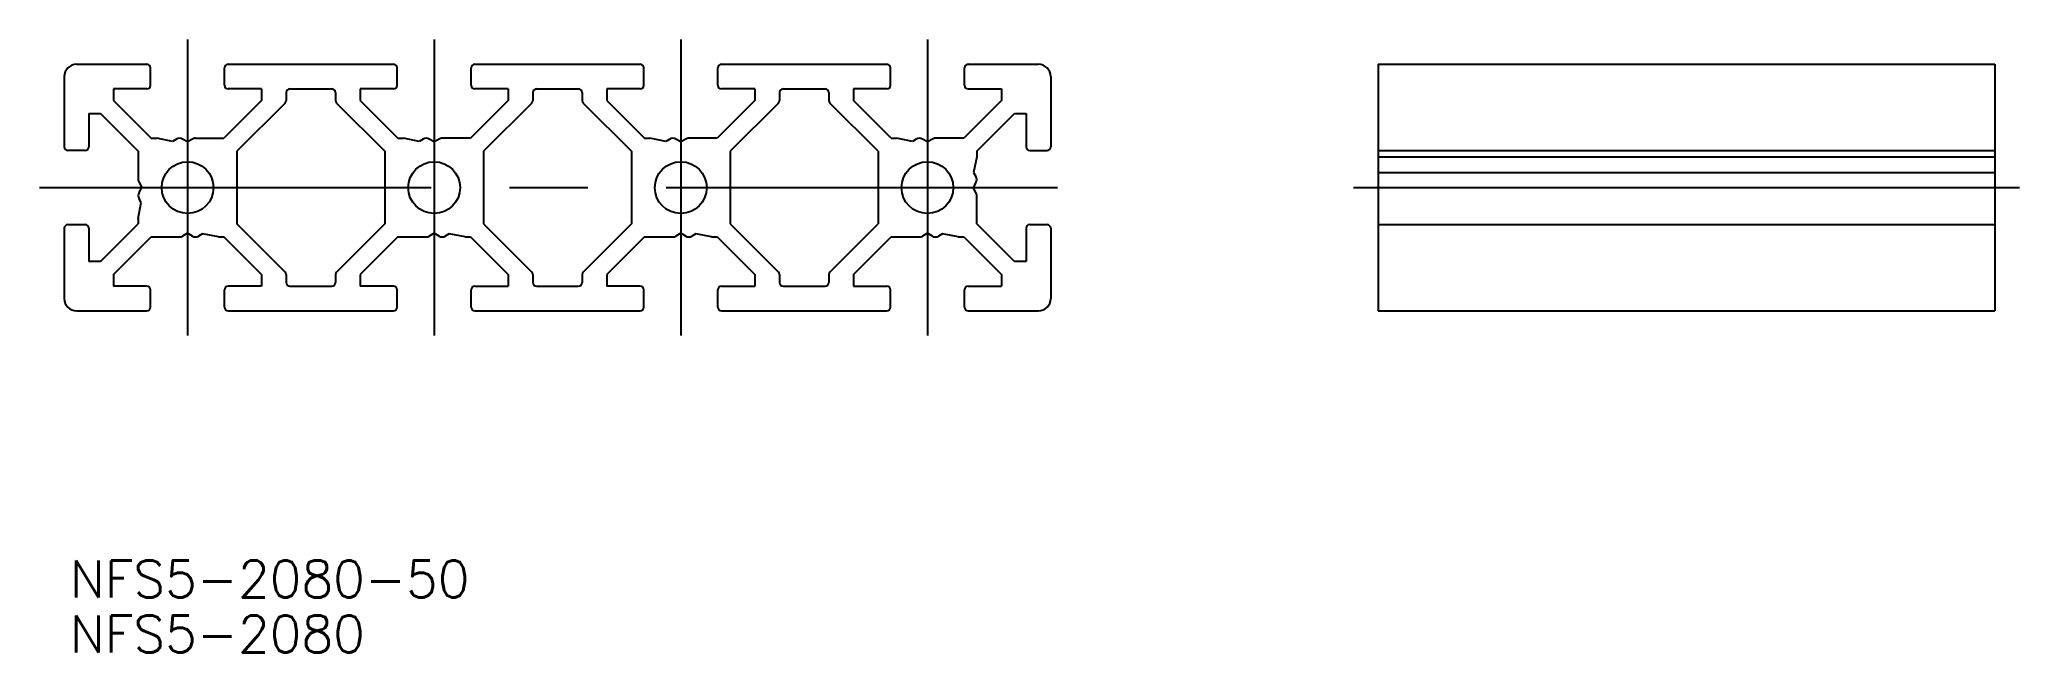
# Model space of a CAD drawing. Extents: x -72 to 89, y -38 to 12.
import ezdxf

# ---------------------------------------------------------------- set-up
doc = ezdxf.new("R2010")
doc.units = 0
doc.linetypes.add('CENTER', pattern=[50.8, 31.75, -6.35, 6.35, -6.35])
doc.layers.get('0').update_dxf_attribs({"linetype": 'CONTINUOUS'})
doc.layers.add('CENTER', color=1, linetype='CENTER')
doc.styles.get("Standard").update_dxf_attribs({"font": 'txt.shx', "height": 3, "bigfont": 'bigfont.shx'})

# ---------------------------------------------------------------- blocks, each defined once
blk = doc.blocks.new('*U20')
at = {"color": 7, "linetype": 'CONTINUOUS'}
blk.add_text('NFS5-2080-50', height=3, dxfattribs=at).set_placement((-69.54, -33.23))
blk = doc.blocks.new('*U21')
at = {"color": 7, "linetype": 'CONTINUOUS'}
blk.add_text('NFS5-2080', height=3, dxfattribs=at).set_placement((-69.54, -37.69))

msp = doc.modelspace()

# ---------------------------------------------------------------- linework, layer by layer
at = {"color": 7, "linetype": 'CONTINUOUS'}
for p, q in [((-69, 10), (-63.3, 10)), ((-63, 8.3), (-63, 9.7)), ((-57, 8.3), (-57, 9.7)), ((-56.7, 10), (-43.3, 10)), ((-43, 8.3), (-43, 9.7)), ((-37, 8.3), (-37, 9.7)), ((-36.7, 10), (-30, 10)), ((-30, 10), (-23.3, 10)), ((-23, 8.3), (-23, 9.7)), ((-17, 8.3), (-17, 9.7)), ((-16.7, 10), (-3.3, 10)), ((-3, 8.3), (-3, 9.7)), ((3, 8.3), (3, 9.7)), ((3.3, 10), (9, 10)), ((36.56, 10), (86.56, 10)), ((36.56, 10), (36.56, -10)), ((86.56, 10), (86.56, -10)), ((-70, 9), (-70, 3.3)), ((10, 9), (10, 3.3)), ((-63.3, 8), (-66, 8)), ((-66, 8), (-66, 7.06)), ((-66, 7.06), (-62.94, 4)), ((-54, 7.06), (-57.06, 4)), ((-54, 8), (-56.7, 8)), ((-52.09, 6.85), (-56, 2.94)), ((-54, 8), (-54, 7.06)), ((-52, 7.7), (-52, 7.06)), ((-51.7, 8), (-48.3, 8)), ((-48, 7.7), (-48, 7.06)), ((-47.91, 6.85), (-44, 2.94)), ((-43.3, 8), (-46, 8)), ((-46, 8), (-46, 7.06)), ((-46, 7.06), (-42.94, 4)), ((-34, 7.06), (-37.06, 4)), ((-34, 8), (-36.7, 8)), ((-32.09, 6.85), (-36, 2.94)), ((-34, 8), (-34, 7.06)), ((-32, 7.7), (-32, 7.06)), ((-31.7, 8), (-30, 8)), ((-30, 8), (-28.3, 8)), ((-28, 7.7), (-28, 7.06)), ((-27.91, 6.85), (-24, 2.94)), ((-23.3, 8), (-26, 8)), ((-26, 8), (-26, 7.06)), ((-26, 7.06), (-22.94, 4)), ((-14, 7.06), (-17.06, 4)), ((-14, 8), (-16.7, 8)), ((-12.09, 6.85), (-16, 2.94)), ((-14, 8), (-14, 7.06)), ((-12, 7.7), (-12, 7.06)), ((-11.7, 8), (-8.3, 8)), ((-8, 7.7), (-8, 7.06)), ((-4, 2.94), (-7.91, 6.85)), ((-3.3, 8), (-6, 8)), ((-6, 8), (-6, 7.06)), ((-2.94, 4), (-6, 7.06)), ((6, 7.06), (2.94, 4)), ((3.3, 8), (6, 8)), ((6, 8), (6, 7.06)), ((-68, 6), (-68, 3.3)), ((-68, 6), (-67.06, 6)), ((-67.06, 6), (-64, 2.94)), ((4, 2.94), (7.06, 6)), ((7.06, 6), (8, 6)), ((8, 6), (8, 3.3)), ((-62.94, 4), (-62.5, 4)), ((-61.22, 3.75), (-62.5, 4)), ((-60.9, 3.93), (-61.22, 3.75)), ((-60, 3.7), (-60.4, 3.93)), ((-59.6, 3.93), (-60, 3.7)), ((-59.35, 4), (-57.06, 4)), ((-42.94, 4), (-42.5, 4)), ((-41.22, 3.75), (-42.5, 4)), ((-40.9, 3.93), (-41.22, 3.75)), ((-40, 3.7), (-40.4, 3.93)), ((-39.6, 3.93), (-40, 3.7)), ((-37.06, 4), (-39.35, 4)), ((-22.94, 4), (-22.5, 4)), ((-21.22, 3.75), (-22.5, 4)), ((-20.9, 3.93), (-21.22, 3.75)), ((-20, 3.7), (-20.4, 3.93)), ((-19.6, 3.93), (-20, 3.7)), ((-17.06, 4), (-19.35, 4)), ((-2.94, 4), (-2.5, 4)), ((-1.22, 3.75), (-2.5, 4)), ((-0.9, 3.93), (-1.22, 3.75)), ((0, 3.7), (-0.4, 3.93)), ((0.4, 3.93), (0, 3.7)), ((2.94, 4), (0.65, 4)), ((-68.3, 3), (-69.7, 3)), ((-64, 2.94), (-64, 0.65)), ((-56, 2.94), (-56, -2.94)), ((-44, 2.94), (-44, -2.94)), ((-36, 2.94), (-36, -2.94)), ((-24, 2.94), (-24, -2.94)), ((-16, 2.94), (-16, -2.94)), ((-4, 2.94), (-4, -2.94)), ((4, 2.5), (3.75, 1.22)), ((4, 2.94), (4, 2.5)), ((8.3, 3), (9.7, 3)), ((36.56, 3), (86.56, 3)), ((36.56, 2.5), (86.56, 2.5)), ((-63.93, 0.4), (-63.7, 0)), ((-63.93, -0.4), (-63.7, 0)), ((3.93, 0.4), (3.7, 0)), ((3.93, -0.4), (3.7, 0)), ((3.75, 1.22), (3.93, 0.9)), ((36.56, 1.22), (86.56, 1.22)), ((36.56, 0), (86.56, 0)), ((-64, -2.5), (-63.75, -1.22)), ((-63.75, -1.22), (-63.93, -0.9)), ((4, -2.94), (4, -0.65)), ((-69.7, -3), (-68.3, -3)), ((-67.06, -6), (-64, -2.94)), ((-64, -2.5), (-64, -2.94)), ((-52.09, -6.85), (-56, -2.94)), ((-44, -2.94), (-47.91, -6.85)), ((-36, -2.94), (-32.09, -6.85)), ((-24, -2.94), (-27.91, -6.85)), ((-16, -2.94), (-12.09, -6.85)), ((-7.91, -6.85), (-4, -2.94)), ((7.06, -6), (4, -2.94)), ((8.3, -3), (9.7, -3)), ((36.56, -3), (86.56, -3)), ((-70, -3.3), (-70, -9)), ((-68, -3.3), (-68, -6)), ((-66, -7.06), (-62.94, -4)), ((-62.94, -4), (-60.65, -4)), ((-60, -3.7), (-60.4, -3.93)), ((-59.6, -3.93), (-60, -3.7)), ((-58.78, -3.75), (-59.1, -3.93)), ((-57.5, -4), (-58.78, -3.75)), ((-57.5, -4), (-57.06, -4)), ((-54, -7.06), (-57.06, -4)), ((-42.94, -4), (-46, -7.06)), ((-42.94, -4), (-40.65, -4)), ((-40, -3.7), (-40.4, -3.93)), ((-39.6, -3.93), (-40, -3.7)), ((-38.78, -3.75), (-39.1, -3.93)), ((-37.5, -4), (-38.78, -3.75)), ((-37.5, -4), (-37.06, -4)), ((-37.06, -4), (-34, -7.06)), ((-22.94, -4), (-26, -7.06)), ((-22.94, -4), (-20.65, -4)), ((-20, -3.7), (-20.4, -3.93)), ((-19.6, -3.93), (-20, -3.7)), ((-18.78, -3.75), (-19.1, -3.93)), ((-17.5, -4), (-18.78, -3.75)), ((-17.5, -4), (-17.06, -4)), ((-17.06, -4), (-14, -7.06)), ((-6, -7.06), (-2.94, -4)), ((-2.94, -4), (-0.65, -4)), ((0, -3.7), (-0.4, -3.93)), ((0.4, -3.93), (0, -3.7)), ((1.22, -3.75), (0.9, -3.93)), ((2.5, -4), (1.22, -3.75)), ((2.5, -4), (2.94, -4)), ((2.94, -4), (6, -7.06)), ((8, -3.3), (8, -6)), ((10, -3.3), (10, -9)), ((-67.06, -6), (-68, -6)), ((8, -6), (7.06, -6)), ((-66, -7.06), (-66, -8)), ((-63.3, -8), (-66, -8)), ((-54, -8), (-56.7, -8)), ((-54, -7.06), (-54, -8)), ((-52, -7.06), (-52, -7.7)), ((-51.7, -8), (-48.3, -8)), ((-48, -7.06), (-48, -7.7)), ((-46, -7.06), (-46, -8)), ((-43.3, -8), (-46, -8)), ((-36.7, -8), (-34, -8)), ((-34, -7.06), (-34, -8)), ((-32, -7.06), (-32, -7.7)), ((-31.7, -8), (-30, -8)), ((-30, -8), (-28.3, -8)), ((-28, -7.06), (-28, -7.7)), ((-26, -7.06), (-26, -8)), ((-23.3, -8), (-26, -8)), ((-16.7, -8), (-14, -8)), ((-14, -7.06), (-14, -8)), ((-12, -7.06), (-12, -7.7)), ((-11.7, -8), (-8.3, -8)), ((-8, -7.06), (-8, -7.7)), ((-6, -7.06), (-6, -8)), ((-6, -8), (-3.3, -8)), ((3.3, -8), (6, -8)), ((6, -7.06), (6, -8)), ((-63, -9.7), (-63, -8.3)), ((-57, -9.7), (-57, -8.3)), ((-43, -9.7), (-43, -8.3)), ((-37, -9.7), (-37, -8.3)), ((-23, -9.7), (-23, -8.3)), ((-17, -9.7), (-17, -8.3)), ((-3, -9.7), (-3, -8.3)), ((3, -9.7), (3, -8.3)), ((-69, -10), (-63.3, -10)), ((-56.7, -10), (-43.3, -10)), ((-36.7, -10), (-30, -10)), ((-30, -10), (-23.3, -10)), ((-16.7, -10), (-3.3, -10)), ((3.3, -10), (9, -10)), ((36.56, -10), (86.56, -10))]:
    msp.add_line(p, q, dxfattribs=at)
for centre in [(-60, 0), (-40, 0), (-20, 0), (0, 0)]:
    msp.add_circle(centre, 2.1, dxfattribs=at)
for centre, radius, start, end in [((-69, 9), 1, 90, 180), ((-63.3, 9.7), 0.3, 0, 90), ((-56.7, 9.7), 0.3, 90, 180), ((-43.3, 9.7), 0.3, 0, 90), ((-36.7, 9.7), 0.3, 90, 180), ((-23.3, 9.7), 0.3, 0, 90), ((-16.7, 9.7), 0.3, 90, 180), ((-3.3, 9.7), 0.3, 0, 90), ((3.3, 9.7), 0.3, 90, 180), ((9, 9), 1, 0, 90), ((-63.3, 8.3), 0.3, 270, 0), ((-56.7, 8.3), 0.3, 180, 270), ((-43.3, 8.3), 0.3, 270, 0), ((-36.7, 8.3), 0.3, 180, 270), ((-23.3, 8.3), 0.3, 270, 0), ((-16.7, 8.3), 0.3, 180, 270), ((-3.3, 8.3), 0.3, 270, 0), ((3.3, 8.3), 0.3, 180, 270), ((-52.3, 7.06), 0.3, 315, 0), ((-51.7, 7.7), 0.3, 90, 180), ((-48.3, 7.7), 0.3, 0, 90), ((-47.7, 7.06), 0.3, 180, 225), ((-32.3, 7.06), 0.3, 315, 0), ((-31.7, 7.7), 0.3, 90, 180), ((-28.3, 7.7), 0.3, 0, 90), ((-27.7, 7.06), 0.3, 180, 225), ((-12.3, 7.06), 0.3, 315, 0), ((-11.7, 7.7), 0.3, 90, 180), ((-8.3, 7.7), 0.3, 0, 90), ((-7.7, 7.06), 0.3, 180, 225), ((-69.7, 3.3), 0.3, 180, 270), ((-68.3, 3.3), 0.3, 270, 0), ((-60.65, 3.5), 0.5, 60, 120), ((-59.35, 3.5), 0.5, 90, 120), ((-40.65, 3.5), 0.5, 60, 120), ((-39.35, 3.5), 0.5, 90, 120), ((-20.65, 3.5), 0.5, 60, 120), ((-19.35, 3.5), 0.5, 90, 120), ((-0.65, 3.5), 0.5, 60, 120), ((0.65, 3.5), 0.5, 90, 120), ((8.3, 3.3), 0.3, 180, 270), ((9.7, 3.3), 0.3, 270, 0), ((-63.5, 0.65), 0.5, 180, 210), ((3.5, 0.65), 0.5, 330, 30), ((-63.5, -0.65), 0.5, 150, 210), ((3.5, -0.65), 0.5, 360, 30), ((-69.7, -3.3), 0.3, 90, 180), ((-68.3, -3.3), 0.3, 0, 90), ((8.3, -3.3), 0.3, 90, 180), ((9.7, -3.3), 0.3, 0, 90), ((-60.65, -3.5), 0.5, 270, 300), ((-59.35, -3.5), 0.5, 240, 300), ((-40.65, -3.5), 0.5, 270, 300), ((-39.35, -3.5), 0.5, 240, 300), ((-20.65, -3.5), 0.5, 270, 300), ((-19.35, -3.5), 0.5, 240, 300), ((-0.65, -3.5), 0.5, 270, 300), ((0.65, -3.5), 0.5, 240, 300), ((-63.3, -8.3), 0.3, 0, 90), ((-56.7, -8.3), 0.3, 90, 180), ((-52.3, -7.06), 0.3, 0, 45.0001), ((-51.7, -7.7), 0.3, 180, 270), ((-48.3, -7.7), 0.3, 270, 0), ((-47.7, -7.06), 0.3, 135, 180), ((-43.3, -8.3), 0.3, 0, 90), ((-36.7, -8.3), 0.3, 90, 180), ((-32.3, -7.06), 0.3, 0, 45), ((-31.7, -7.7), 0.3, 180, 270), ((-28.3, -7.7), 0.3, 270, 0), ((-27.7, -7.06), 0.3, 135, 180), ((-23.3, -8.3), 0.3, 0, 90), ((-16.7, -8.3), 0.3, 90, 180), ((-12.3, -7.06), 0.3, 0, 45), ((-11.7, -7.7), 0.3, 180, 270), ((-8.3, -7.7), 0.3, 270, 0), ((-7.7, -7.06), 0.3, 135, 180), ((-3.3, -8.3), 0.3, 0, 90), ((3.3, -8.3), 0.3, 90, 180), ((-69, -9), 1, 180, 270), ((9, -9), 1, 270, 0), ((-63.3, -9.7), 0.3, 270, 0), ((-56.7, -9.7), 0.3, 180, 270), ((-43.3, -9.7), 0.3, 270, 0), ((-36.7, -9.7), 0.3, 180, 270), ((-23.3, -9.7), 0.3, 270, 0), ((-16.7, -9.7), 0.3, 180, 270), ((-3.3, -9.7), 0.3, 270, 0), ((3.3, -9.7), 0.3, 180, 270)]:
    msp.add_arc(centre, radius, start, end, dxfattribs=at)
at = {"layer": 'CENTER', "color": 1, "linetype": 'CENTER'}
for p, q in [((-60, 12), (-60, -12)), ((-40, 12), (-40, -12)), ((-20, 12), (-20, -12)), ((0, 12), (0, -12)), ((-72, 0), (12, 0)), ((34.56, 0), (88.56, 0))]:
    msp.add_line(p, q, dxfattribs=at)

# ---------------------------------------------------------------- block references
at = {"color": 7, "linetype": 'CONTINUOUS'}
for name in ['*U20', '*U21']:
    msp.add_blockref(name, (0, 0), dxfattribs=at)

doc.saveas('drawing.dxf')
